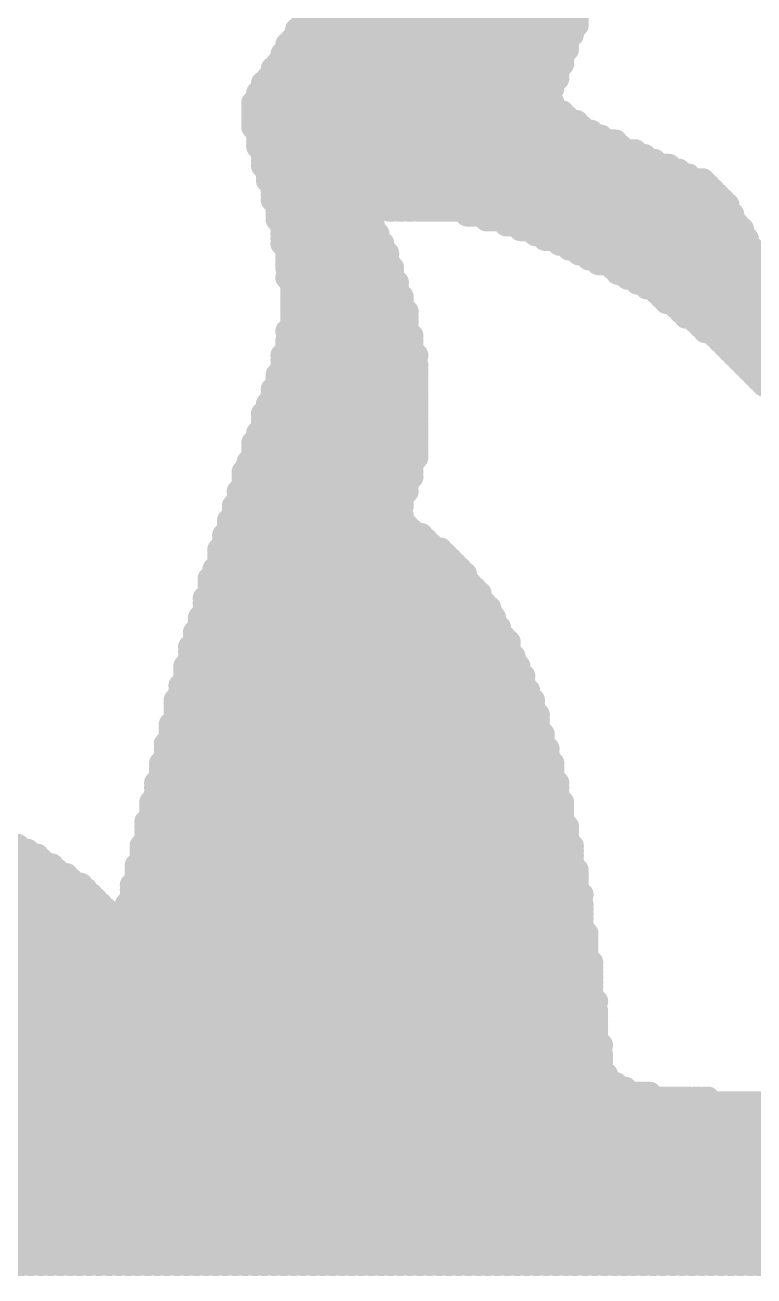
# Model space of a CAD drawing. Extents: x 0 to 127, y 0 to 167.
# Drawn here: x 47.335 to 48.859, y 96.84 to 99.456 of the extents above; entities that cross this region are included whole.
import ezdxf

# ---------------------------------------------------------------- set-up
doc = ezdxf.new("R2010")
doc.units = 0
doc.layers.add('2D_LINE_126', color=222, linetype='CONTINUOUS')

# ---------------------------------------------------------------- blocks, each defined once
blk = doc.blocks.new('SMOOTH_0$0508')
at = {"const_width": 0.0254}
blk.add_lwpolyline([(-0.0127, 0, 1), (0.0127, 0, 1)], format="xyb", close=True, dxfattribs=at)
blk = doc.blocks.new('DRAWING_3017')
at = {"layer": '2D_LINE_126', "const_width": 0.0508}
for points in [[(1.95072, 6.76656), (2.5146, 6.76656)], [(1.95072, 6.7564), (2.5146, 6.7564)], [(1.9304, 6.73608), (2.50444, 6.73608)], [(1.9304, 6.72592), (2.50444, 6.72592)], [(1.94056, 6.74624), (2.5146, 6.74624)], [(1.91008, 6.7056), (2.49428, 6.7056)], [(1.92024, 6.71576), (2.49428, 6.71576)], [(1.89992, 6.68528), (2.48412, 6.68528)], [(1.89992, 6.67512), (2.48412, 6.67512)], [(1.91008, 6.69544), (2.49428, 6.69544)], [(1.8796, 6.6548), (2.47396, 6.6548)], [(1.88976, 6.66496), (2.48412, 6.66496)], [(1.85928, 6.62432), (2.4638, 6.62432)], [(1.86944, 6.63448), (2.47396, 6.63448)], [(1.8796, 6.64464), (2.47396, 6.64464)], [(1.84912, 6.604), (2.45364, 6.604)], [(1.84912, 6.59384), (2.45364, 6.59384)], [(1.85928, 6.61416), (2.4638, 6.61416)], [(1.83896, 6.58368), (2.4638, 6.58368)], [(1.83896, 6.57352), (2.4638, 6.57352)], [(1.83896, 6.56336), (2.48412, 6.56336)], [(1.83896, 6.5532), (2.49428, 6.5532)], [(1.83896, 6.54304), (2.5146, 6.54304)], [(1.83896, 6.53288), (2.52476, 6.53288)], [(1.84912, 6.52272), (2.54508, 6.52272)], [(1.84912, 6.51256), (2.5654, 6.51256)], [(1.84912, 6.5024), (2.59588, 6.5024)], [(1.84912, 6.49224), (2.60604, 6.49224)], [(1.85928, 6.48208), (2.63652, 6.48208)], [(1.85928, 6.47192), (2.65684, 6.47192)], [(1.85928, 6.46176), (2.67716, 6.46176)], [(1.85928, 6.4516), (2.70764, 6.4516)], [(1.86944, 6.44144), (2.72796, 6.44144)], [(1.86944, 6.43128), (2.74828, 6.43128)], [(1.86944, 6.42112), (2.77876, 6.42112)], [(1.8796, 6.41096), (2.78892, 6.41096)], [(1.8796, 6.4008), (2.79908, 6.4008)], [(1.8796, 6.39064), (2.80924, 6.39064)], [(1.8796, 6.38048), (2.8194, 6.38048)], [(1.88976, 6.37032), (2.82956, 6.37032)], [(1.88976, 6.36016), (2.07772, 6.36016)], [(2.12344, 6.36016), (2.12852, 6.36016)], [(2.14376, 6.36016), (2.14884, 6.36016)], [(2.16408, 6.36016), (2.16916, 6.36016)], [(2.1844, 6.36016), (2.82956, 6.36016)], [(1.88976, 6.35), (2.07772, 6.35)], [(1.88976, 6.33984), (2.07772, 6.33984)], [(2.286, 6.35), (2.83972, 6.35)], [(2.32664, 6.33984), (2.83972, 6.33984)], [(1.89992, 6.32968), (2.08788, 6.32968)], [(1.89992, 6.31952), (2.08788, 6.31952)], [(1.89992, 6.30936), (2.09804, 6.30936)], [(2.36728, 6.32968), (2.84988, 6.32968)], [(2.39776, 6.31952), (2.86004, 6.31952)], [(2.42824, 6.30936), (2.86004, 6.30936)], [(1.89992, 6.2992), (2.09804, 6.2992)], [(1.89992, 6.28904), (2.1082, 6.28904)], [(2.44856, 6.2992), (2.8702, 6.2992)], [(2.47904, 6.28904), (2.8702, 6.28904)], [(1.91008, 6.27888), (2.1082, 6.27888)], [(1.91008, 6.26872), (2.11836, 6.26872)], [(1.91008, 6.25856), (2.11836, 6.25856)], [(2.49936, 6.27888), (2.88036, 6.27888)], [(2.51968, 6.26872), (2.88036, 6.26872)], [(2.54, 6.25856), (2.89052, 6.25856)], [(1.91008, 6.2484), (2.11836, 6.2484)], [(1.91008, 6.23824), (2.12852, 6.23824)], [(1.92024, 6.22808), (2.12852, 6.22808)], [(2.56032, 6.2484), (2.90068, 6.2484)], [(2.5908, 6.23824), (2.90068, 6.23824)], [(2.60096, 6.22808), (2.91084, 6.22808)], [(1.91008, 6.21792), (2.12852, 6.21792)], [(1.92024, 6.20776), (2.13868, 6.20776)], [(2.62128, 6.21792), (2.91084, 6.21792)], [(2.6416, 6.20776), (2.921, 6.20776)], [(1.92024, 6.1976), (2.13868, 6.1976)], [(1.92024, 6.18744), (2.13868, 6.18744)], [(1.92024, 6.17728), (2.14884, 6.17728)], [(2.66192, 6.1976), (2.93116, 6.1976)], [(2.68224, 6.18744), (2.93116, 6.18744)], [(2.6924, 6.17728), (2.94132, 6.17728)], [(1.92024, 6.16712), (2.14884, 6.16712)], [(1.92024, 6.15696), (2.14884, 6.15696)], [(2.70256, 6.16712), (2.95148, 6.16712)], [(2.72288, 6.15696), (2.95148, 6.15696)], [(1.92024, 6.1468), (2.159, 6.1468)], [(1.92024, 6.13664), (2.159, 6.13664)], [(1.92024, 6.12648), (2.159, 6.12648)], [(2.73304, 6.1468), (2.96164, 6.1468)], [(2.7432, 6.13664), (2.9718, 6.13664)], [(2.76352, 6.12648), (3.29692, 6.12648)], [(1.91008, 6.10616), (2.159, 6.10616)], [(1.92024, 6.11632), (2.159, 6.11632)], [(2.77368, 6.11632), (3.2766, 6.11632)], [(2.78384, 6.10616), (3.25628, 6.10616)], [(1.91008, 6.08584), (2.16916, 6.08584)], [(1.91008, 6.07568), (2.16916, 6.07568)], [(1.92024, 6.096), (2.16916, 6.096)], [(2.80416, 6.096), (3.24612, 6.096)], [(2.81432, 6.08584), (3.24612, 6.08584)], [(2.82448, 6.07568), (3.24612, 6.07568)], [(1.89992, 6.05536), (2.17932, 6.05536)], [(1.89992, 6.0452), (2.16916, 6.0452)], [(1.91008, 6.06552), (2.16916, 6.06552)], [(2.83464, 6.06552), (3.25628, 6.06552)], [(2.8448, 6.05536), (3.26644, 6.05536)], [(2.85496, 6.0452), (3.28676, 6.0452)], [(1.89992, 6.03504), (2.17932, 6.03504)], [(1.89992, 6.02488), (2.17932, 6.02488)], [(2.86512, 6.03504), (3.30708, 6.03504)], [(2.87528, 6.02488), (3.33756, 6.02488)], [(1.88976, 6.01472), (2.17932, 6.01472)], [(1.88976, 6.00456), (2.17932, 6.00456)], [(1.88976, 5.9944), (2.17932, 5.9944)], [(2.88544, 6.01472), (3.35788, 6.01472)], [(2.8956, 6.00456), (3.3782, 6.00456)], [(2.90576, 5.9944), (3.40868, 5.9944)], [(1.8796, 5.98424), (2.17932, 5.98424)], [(1.8796, 5.97408), (2.17932, 5.97408)], [(1.86944, 5.95376), (2.17932, 5.95376)], [(1.86944, 5.9436), (2.17932, 5.9436)], [(1.8796, 5.96392), (2.17932, 5.96392)], [(1.85928, 5.93344), (2.17932, 5.93344)], [(1.85928, 5.92328), (2.17932, 5.92328)], [(1.84912, 5.8928), (2.17932, 5.8928)], [(1.85928, 5.91312), (2.17932, 5.91312)], [(1.85928, 5.90296), (2.17932, 5.90296)], [(1.83896, 5.87248), (2.17932, 5.87248)], [(1.83896, 5.86232), (2.17932, 5.86232)], [(1.84912, 5.88264), (2.17932, 5.88264)], [(1.83896, 5.85216), (2.17932, 5.85216)], [(1.83896, 5.842), (2.17932, 5.842)], [(1.81864, 5.81152), (2.16916, 5.81152)], [(1.8288, 5.83184), (2.16916, 5.83184)], [(1.8288, 5.82168), (2.16916, 5.82168)], [(1.81864, 5.80136), (2.16916, 5.80136)], [(1.81864, 5.7912), (2.159, 5.7912)], [(1.80848, 5.77088), (2.159, 5.77088)], [(1.80848, 5.76072), (2.14884, 5.76072)], [(1.81864, 5.78104), (2.159, 5.78104)], [(1.79832, 5.7404), (2.14884, 5.7404)], [(1.80848, 5.75056), (2.14884, 5.75056)], [(1.78816, 5.70992), (2.14884, 5.70992)], [(1.79832, 5.73024), (2.13868, 5.73024)], [(1.79832, 5.72008), (2.14884, 5.72008)], [(1.778, 5.67944), (2.18948, 5.67944)], [(1.78816, 5.69976), (2.159, 5.69976)], [(1.78816, 5.6896), (2.16916, 5.6896)], [(1.778, 5.66928), (2.19964, 5.66928)], [(1.778, 5.65912), (2.2098, 5.65912)], [(1.76784, 5.64896), (2.23012, 5.64896)], [(1.76784, 5.6388), (2.24028, 5.6388)], [(1.76784, 5.62864), (2.25044, 5.62864)], [(1.75768, 5.60832), (2.27076, 5.60832)], [(1.76784, 5.61848), (2.2606, 5.61848)], [(1.74752, 5.588), (2.28092, 5.588)], [(1.74752, 5.57784), (2.29108, 5.57784)], [(1.75768, 5.59816), (2.28092, 5.59816)], [(1.73736, 5.54736), (2.3114, 5.54736)], [(1.74752, 5.56768), (2.30124, 5.56768)], [(1.74752, 5.55752), (2.3114, 5.55752)], [(1.73736, 5.5372), (2.32156, 5.5372)], [(1.73736, 5.52704), (2.33172, 5.52704)], [(1.7272, 5.50672), (2.34188, 5.50672)], [(1.7272, 5.49656), (2.34188, 5.49656)], [(1.73736, 5.51688), (2.33172, 5.51688)], [(1.71704, 5.47624), (2.35204, 5.47624)], [(1.7272, 5.4864), (2.35204, 5.4864)], [(1.70688, 5.44576), (2.37236, 5.44576)], [(1.71704, 5.46608), (2.3622, 5.46608)], [(1.71704, 5.45592), (2.37236, 5.45592)], [(1.70688, 5.4356), (2.37236, 5.4356)], [(1.70688, 5.42544), (2.38252, 5.42544)], [(1.69672, 5.40512), (2.39268, 5.40512)], [(1.69672, 5.39496), (2.39268, 5.39496)], [(1.70688, 5.41528), (2.38252, 5.41528)], [(1.68656, 5.36448), (2.40284, 5.36448)], [(1.69672, 5.3848), (2.40284, 5.3848)], [(1.69672, 5.37464), (2.40284, 5.37464)], [(1.68656, 5.35432), (2.413, 5.35432)], [(1.68656, 5.34416), (2.413, 5.34416)], [(1.6764, 5.334), (2.42316, 5.334)], [(1.6764, 5.32384), (2.42316, 5.32384)], [(1.6764, 5.31368), (2.42316, 5.31368)], [(1.6764, 5.30352), (2.43332, 5.30352)], [(1.6764, 5.29336), (2.43332, 5.29336)], [(1.66624, 5.2832), (2.43332, 5.2832)], [(1.66624, 5.27304), (2.43332, 5.27304)], [(1.66624, 5.26288), (2.44348, 5.26288)], [(1.65608, 5.24256), (2.44348, 5.24256)], [(1.66624, 5.25272), (2.44348, 5.25272)], [(1.65608, 5.2324), (2.45364, 5.2324)], [(1.65608, 5.22224), (2.45364, 5.22224)], [(1.65608, 5.21208), (2.45364, 5.21208)], [(1.64592, 5.20192), (2.4638, 5.20192)], [(1.64592, 5.19176), (2.4638, 5.19176)], [(1.64592, 5.1816), (2.4638, 5.1816)], [(1.63576, 5.16128), (2.47396, 5.16128)], [(1.64592, 5.17144), (2.4638, 5.17144)], [(1.63576, 5.15112), (2.47396, 5.15112)], [(1.63576, 5.14096), (2.47396, 5.14096)], [(1.63576, 5.1308), (2.47396, 5.1308)], [(1.6256, 5.12064), (2.48412, 5.12064)], [(1.6256, 5.11048), (2.48412, 5.11048)], [(1.61544, 5.08), (2.48412, 5.08)], [(1.6256, 5.10032), (2.48412, 5.10032)], [(1.6256, 5.09016), (2.48412, 5.09016)], [(1.61544, 5.06984), (2.49428, 5.06984)], [(1.61544, 5.05968), (2.49428, 5.05968)], [(-1.64592, 5.0292), (1.3462, 5.0292)], [(1.60528, 5.0292), (2.50444, 5.0292)], [(1.61544, 5.04952), (2.49428, 5.04952)], [(1.61544, 5.03936), (2.49428, 5.03936)], [(-1.64592, 5.01904), (1.36652, 5.01904)], [(-1.64592, 5.00888), (1.38684, 5.00888)], [(-1.64592, 4.99872), (1.397, 4.99872)], [(1.60528, 5.01904), (2.50444, 5.01904)], [(1.60528, 5.00888), (2.50444, 5.00888)], [(1.60528, 4.99872), (2.50444, 4.99872)], [(-1.64592, 4.98856), (1.41732, 4.98856)], [(-1.64592, 4.9784), (1.42748, 4.9784)], [(1.59512, 4.98856), (2.50444, 4.98856)], [(1.59512, 4.9784), (2.5146, 4.9784)], [(-1.64592, 4.96824), (1.4478, 4.96824)], [(-1.64592, 4.95808), (1.45796, 4.95808)], [(-1.64592, 4.94792), (1.47828, 4.94792)], [(1.58496, 4.94792), (2.5146, 4.94792)], [(1.59512, 4.96824), (2.5146, 4.96824)], [(1.59512, 4.95808), (2.5146, 4.95808)], [(-1.64592, 4.93776), (1.48844, 4.93776)], [(-1.64592, 4.9276), (1.4986, 4.9276)], [(1.58496, 4.93776), (2.5146, 4.93776)], [(1.58496, 4.9276), (2.52476, 4.9276)], [(-1.64592, 4.91744), (1.50876, 4.91744)], [(-1.64592, 4.90728), (1.51892, 4.90728)], [(-1.64592, 4.89712), (1.52908, 4.89712)], [(1.5748, 4.90728), (2.52476, 4.90728)], [(1.5748, 4.89712), (2.52476, 4.89712)], [(1.58496, 4.91744), (2.5146, 4.91744)], [(-1.64592, 4.88696), (1.53924, 4.88696)], [(-1.64592, 4.8768), (2.52476, 4.8768)], [(1.56464, 4.88696), (2.52476, 4.88696)], [(-1.64592, 4.86664), (2.52476, 4.86664)], [(-1.64592, 4.85648), (2.52476, 4.85648)], [(-1.64592, 4.84632), (2.53492, 4.84632)], [(-1.64592, 4.83616), (2.53492, 4.83616)], [(-1.64592, 4.826), (2.53492, 4.826)], [(-1.64592, 4.81584), (2.53492, 4.81584)], [(-1.64592, 4.80568), (2.53492, 4.80568)], [(-1.64592, 4.79552), (2.53492, 4.79552)], [(-1.64592, 4.78536), (2.54508, 4.78536)], [(-1.64592, 4.7752), (2.54508, 4.7752)], [(-1.64592, 4.76504), (2.54508, 4.76504)], [(-1.64592, 4.75488), (2.54508, 4.75488)], [(-1.64592, 4.74472), (2.54508, 4.74472)], [(-1.64592, 4.73456), (2.54508, 4.73456)], [(-1.64592, 4.7244), (2.54508, 4.7244)], [(-1.64592, 4.71424), (2.54508, 4.71424)], [(-1.64592, 4.70408), (2.55524, 4.70408)], [(-1.64592, 4.69392), (2.54508, 4.69392)], [(-1.64592, 4.68376), (2.55524, 4.68376)], [(-1.64592, 4.6736), (2.55524, 4.6736)], [(-1.64592, 4.66344), (2.55524, 4.66344)], [(-1.64592, 4.65328), (2.55524, 4.65328)], [(-1.64592, 4.64312), (2.55524, 4.64312)], [(-1.64592, 4.63296), (2.55524, 4.63296)], [(-1.64592, 4.6228), (2.55524, 4.6228)], [(-1.64592, 4.61264), (2.5654, 4.61264)], [(-1.64592, 4.60248), (2.55524, 4.60248)], [(-1.64592, 4.59232), (2.5654, 4.59232)], [(-1.64592, 4.58216), (2.5654, 4.58216)], [(-1.64592, 4.572), (2.5654, 4.572)], [(-1.64592, 4.56184), (2.5654, 4.56184)], [(-1.64592, 4.55168), (2.57556, 4.55168)], [(-1.64592, 4.54152), (2.57556, 4.54152)], [(-1.64592, 4.53136), (2.59588, 4.53136)], [(-1.64592, 4.5212), (2.6162, 4.5212)], [(-1.64592, 4.51104), (2.667, 4.51104)], [(-1.64592, 4.50088), (2.74828, 4.50088)], [(2.76352, 4.50088), (2.7686, 4.50088)], [(2.78384, 4.50088), (2.78892, 4.50088)], [(-1.64592, 4.49072), (7.50316, 4.49072)], [(-1.64592, 4.48056), (7.52348, 4.48056)], [(-1.64592, 4.4704), (7.5438, 4.4704)], [(-1.64592, 4.46024), (7.55396, 4.46024)], [(-1.64592, 4.45008), (7.58444, 4.45008)], [(-1.64592, 4.43992), (7.60476, 4.43992)], [(-1.64592, 4.42976), (7.62508, 4.42976)], [(-1.64592, 4.4196), (7.66572, 4.4196)], [(-1.64592, 4.40944), (7.6962, 4.40944)], [(-1.64592, 4.39928), (7.76732, 4.39928)], [(-1.64592, 4.38912), (8.5598, 4.38912)], [(-1.64592, 4.37896), (8.5598, 4.37896)], [(-1.64592, 4.3688), (8.5598, 4.3688)], [(-1.64592, 4.35864), (8.5598, 4.35864)], [(-1.64592, 4.34848), (8.5598, 4.34848)], [(-1.64592, 4.33832), (8.5598, 4.33832)], [(-1.64592, 4.32816), (8.5598, 4.32816)], [(-1.64592, 4.318), (8.5598, 4.318)], [(-1.64592, 4.30784), (8.5598, 4.30784)], [(-1.64592, 4.29768), (8.5598, 4.29768)], [(-1.64592, 4.28752), (8.5598, 4.28752)], [(-1.64592, 4.27736), (8.5598, 4.27736)], [(-1.64592, 4.2672), (8.5598, 4.2672)], [(-1.64592, 4.25704), (8.5598, 4.25704)], [(-1.64592, 4.24688), (8.5598, 4.24688)], [(-1.64592, 4.23672), (8.5598, 4.23672)], [(-1.64592, 4.22656), (8.5598, 4.22656)], [(-1.64592, 4.2164), (8.5598, 4.2164)], [(-1.64592, 4.20624), (8.5598, 4.20624)], [(-1.64592, 4.19608), (8.5598, 4.19608)], [(-1.64592, 4.18592), (8.5598, 4.18592)], [(-1.64592, 4.17576), (8.5598, 4.17576)], [(-1.64592, 4.1656), (8.5598, 4.1656)], [(1.33096, 4.15544), (1.33604, 4.15544)], [(1.35128, 4.15544), (1.35636, 4.15544)], [(1.3716, 4.15544), (1.37668, 4.15544)], [(1.39192, 4.15544), (1.397, 4.15544)], [(1.41224, 4.15544), (1.41732, 4.15544)], [(1.43256, 4.15544), (1.43764, 4.15544)], [(1.45288, 4.15544), (1.45796, 4.15544)], [(1.4732, 4.15544), (1.47828, 4.15544)], [(1.49352, 4.15544), (1.4986, 4.15544)], [(1.51384, 4.15544), (1.51892, 4.15544)], [(1.53416, 4.15544), (1.53924, 4.15544)], [(1.55448, 4.15544), (1.55956, 4.15544)], [(1.5748, 4.15544), (1.57988, 4.15544)], [(1.59512, 4.15544), (1.6002, 4.15544)], [(1.61544, 4.15544), (1.62052, 4.15544)], [(1.63576, 4.15544), (1.64084, 4.15544)], [(1.65608, 4.15544), (1.66116, 4.15544)], [(1.6764, 4.15544), (1.68148, 4.15544)], [(1.69672, 4.15544), (1.7018, 4.15544)], [(1.71704, 4.15544), (1.72212, 4.15544)], [(1.73736, 4.15544), (1.74244, 4.15544)], [(1.75768, 4.15544), (1.76276, 4.15544)], [(1.778, 4.15544), (1.78308, 4.15544)], [(1.79832, 4.15544), (1.8034, 4.15544)], [(1.81864, 4.15544), (1.82372, 4.15544)], [(1.83896, 4.15544), (1.84404, 4.15544)], [(1.85928, 4.15544), (1.86436, 4.15544)], [(1.8796, 4.15544), (1.88468, 4.15544)], [(1.89992, 4.15544), (1.905, 4.15544)], [(1.92024, 4.15544), (1.92532, 4.15544)], [(1.94056, 4.15544), (1.94564, 4.15544)], [(1.96088, 4.15544), (1.96596, 4.15544)], [(1.9812, 4.15544), (1.98628, 4.15544)], [(2.00152, 4.15544), (2.0066, 4.15544)], [(2.02184, 4.15544), (2.02692, 4.15544)], [(2.04216, 4.15544), (2.04724, 4.15544)], [(2.06248, 4.15544), (2.06756, 4.15544)], [(2.0828, 4.15544), (2.08788, 4.15544)], [(2.10312, 4.15544), (2.1082, 4.15544)], [(2.12344, 4.15544), (2.12852, 4.15544)], [(2.14376, 4.15544), (2.14884, 4.15544)], [(2.16408, 4.15544), (2.16916, 4.15544)], [(2.1844, 4.15544), (2.18948, 4.15544)], [(2.20472, 4.15544), (2.2098, 4.15544)], [(2.22504, 4.15544), (2.23012, 4.15544)], [(2.24536, 4.15544), (2.25044, 4.15544)], [(2.26568, 4.15544), (2.27076, 4.15544)], [(2.286, 4.15544), (2.29108, 4.15544)], [(2.30632, 4.15544), (2.3114, 4.15544)], [(2.32664, 4.15544), (2.33172, 4.15544)], [(2.34696, 4.15544), (2.35204, 4.15544)], [(2.36728, 4.15544), (2.37236, 4.15544)], [(2.3876, 4.15544), (2.39268, 4.15544)], [(2.40792, 4.15544), (2.413, 4.15544)], [(2.42824, 4.15544), (2.43332, 4.15544)], [(2.44856, 4.15544), (2.45364, 4.15544)], [(2.46888, 4.15544), (2.47396, 4.15544)], [(2.4892, 4.15544), (2.49428, 4.15544)], [(2.50952, 4.15544), (2.5146, 4.15544)], [(2.52984, 4.15544), (2.53492, 4.15544)], [(2.55016, 4.15544), (2.55524, 4.15544)], [(2.57048, 4.15544), (2.57556, 4.15544)], [(2.5908, 4.15544), (2.59588, 4.15544)], [(2.61112, 4.15544), (2.6162, 4.15544)], [(2.63144, 4.15544), (2.63652, 4.15544)], [(2.65176, 4.15544), (2.65684, 4.15544)], [(2.67208, 4.15544), (2.67716, 4.15544)], [(2.6924, 4.15544), (2.69748, 4.15544)], [(2.71272, 4.15544), (2.7178, 4.15544)], [(2.73304, 4.15544), (2.73812, 4.15544)], [(2.75336, 4.15544), (2.75844, 4.15544)], [(2.77368, 4.15544), (2.77876, 4.15544)], [(2.794, 4.15544), (2.79908, 4.15544)], [(2.81432, 4.15544), (2.8194, 4.15544)], [(2.83464, 4.15544), (2.83972, 4.15544)], [(2.85496, 4.15544), (2.86004, 4.15544)], [(2.87528, 4.15544), (2.88036, 4.15544)], [(2.8956, 4.15544), (2.90068, 4.15544)]]:
    blk.add_lwpolyline(points, dxfattribs=at)
at = {"layer": '2D_LINE_126'}
for p in [(1.95072, 6.76656), (1.95072, 6.7564), (2.5146, 6.76656), (2.5146, 6.7564), (1.9304, 6.73608), (1.9304, 6.72592), (1.94056, 6.74624), (2.50444, 6.73608), (2.50444, 6.72592), (2.5146, 6.74624), (1.91008, 6.7056), (1.92024, 6.71576), (2.49428, 6.71576), (2.49428, 6.7056), (1.89992, 6.68528), (1.89992, 6.67512), (1.91008, 6.69544), (2.48412, 6.68528), (2.48412, 6.67512), (2.49428, 6.69544), (1.8796, 6.6548), (1.88976, 6.66496), (2.47396, 6.6548), (2.48412, 6.66496), (1.85928, 6.62432), (1.86944, 6.63448), (1.8796, 6.64464), (2.4638, 6.62432), (2.47396, 6.64464), (2.47396, 6.63448), (1.84912, 6.604), (1.84912, 6.59384), (1.85928, 6.61416), (2.45364, 6.604), (2.45364, 6.59384), (2.4638, 6.61416), (1.83896, 6.58368), (1.83896, 6.57352), (2.4638, 6.58368), (2.4638, 6.57352), (1.83896, 6.56336), (1.83896, 6.5532), (1.83896, 6.54304), (2.48412, 6.56336), (2.49428, 6.5532), (2.5146, 6.54304), (1.83896, 6.53288), (1.84912, 6.52272), (2.52476, 6.53288), (2.54508, 6.52272), (1.84912, 6.51256), (1.84912, 6.5024), (1.84912, 6.49224), (2.5654, 6.51256), (2.59588, 6.5024), (2.60604, 6.49224), (1.85928, 6.48208), (1.85928, 6.47192), (2.63652, 6.48208), (2.65684, 6.47192), (1.85928, 6.46176), (1.85928, 6.4516), (1.86944, 6.44144), (2.67716, 6.46176), (2.70764, 6.4516), (2.72796, 6.44144), (1.86944, 6.43128), (1.86944, 6.42112), (1.8796, 6.41096), (2.74828, 6.43128), (2.77876, 6.42112), (2.78892, 6.41096), (1.8796, 6.4008), (1.8796, 6.39064), (2.79908, 6.4008), (2.80924, 6.39064), (1.8796, 6.38048), (1.88976, 6.37032), (1.88976, 6.36016), (2.07772, 6.36016), (2.12344, 6.36016), (2.12852, 6.36016), (2.14376, 6.36016), (2.14884, 6.36016), (2.16408, 6.36016), (2.16916, 6.36016), (2.1844, 6.36016), (2.8194, 6.38048), (2.82956, 6.37032), (2.82956, 6.36016), (1.88976, 6.35), (1.88976, 6.33984), (2.07772, 6.35), (2.07772, 6.33984), (2.286, 6.35), (2.32664, 6.33984), (2.83972, 6.35), (2.83972, 6.33984), (1.89992, 6.32968), (1.89992, 6.31952), (1.89992, 6.30936), (2.08788, 6.32968), (2.08788, 6.31952), (2.09804, 6.30936), (2.36728, 6.32968), (2.39776, 6.31952), (2.42824, 6.30936), (2.84988, 6.32968), (2.86004, 6.31952), (2.86004, 6.30936), (1.89992, 6.2992), (1.89992, 6.28904), (2.09804, 6.2992), (2.1082, 6.28904), (2.44856, 6.2992), (2.47904, 6.28904), (2.8702, 6.2992), (2.8702, 6.28904), (1.91008, 6.27888), (1.91008, 6.26872), (1.91008, 6.25856), (2.1082, 6.27888), (2.11836, 6.26872), (2.11836, 6.25856), (2.49936, 6.27888), (2.51968, 6.26872), (2.54, 6.25856), (2.88036, 6.27888), (2.88036, 6.26872), (2.89052, 6.25856), (1.91008, 6.2484), (1.91008, 6.23824), (1.92024, 6.22808), (2.11836, 6.2484), (2.12852, 6.23824), (2.12852, 6.22808), (2.56032, 6.2484), (2.5908, 6.23824), (2.60096, 6.22808), (2.90068, 6.2484), (2.90068, 6.23824), (1.91008, 6.21792), (1.92024, 6.20776), (2.12852, 6.21792), (2.13868, 6.20776), (2.62128, 6.21792), (2.6416, 6.20776), (1.92024, 6.1976), (1.92024, 6.18744), (1.92024, 6.17728), (2.13868, 6.1976), (2.13868, 6.18744), (2.14884, 6.17728), (2.66192, 6.1976), (2.68224, 6.18744), (2.6924, 6.17728), (1.92024, 6.16712), (1.92024, 6.15696), (2.14884, 6.16712), (2.14884, 6.15696), (2.70256, 6.16712), (2.72288, 6.15696), (1.92024, 6.1468), (1.92024, 6.13664), (1.92024, 6.12648), (2.159, 6.1468), (2.159, 6.13664), (2.159, 6.12648), (2.73304, 6.1468), (2.7432, 6.13664), (2.76352, 6.12648), (1.91008, 6.10616), (1.92024, 6.11632), (2.159, 6.11632), (2.159, 6.10616), (2.77368, 6.11632), (2.78384, 6.10616), (1.91008, 6.08584), (1.91008, 6.07568), (1.92024, 6.096), (2.16916, 6.096), (2.16916, 6.08584), (2.16916, 6.07568), (2.80416, 6.096), (2.81432, 6.08584), (2.82448, 6.07568), (1.89992, 6.05536), (1.89992, 6.0452), (1.91008, 6.06552), (2.16916, 6.06552), (2.16916, 6.0452), (2.17932, 6.05536), (2.83464, 6.06552), (2.8448, 6.05536), (2.85496, 6.0452), (1.89992, 6.03504), (1.89992, 6.02488), (2.17932, 6.03504), (2.17932, 6.02488), (2.86512, 6.03504), (2.87528, 6.02488), (1.88976, 6.01472), (1.88976, 6.00456), (1.88976, 5.9944), (2.17932, 6.01472), (2.17932, 6.00456), (2.17932, 5.9944), (2.88544, 6.01472), (2.8956, 6.00456), (2.90576, 5.9944), (1.8796, 5.98424), (1.8796, 5.97408), (2.17932, 5.98424), (2.17932, 5.97408), (1.86944, 5.95376), (1.86944, 5.9436), (1.8796, 5.96392), (2.17932, 5.96392), (2.17932, 5.95376), (2.17932, 5.9436), (1.85928, 5.93344), (1.85928, 5.92328), (2.17932, 5.93344), (2.17932, 5.92328), (1.84912, 5.8928), (1.85928, 5.91312), (1.85928, 5.90296), (2.17932, 5.91312), (2.17932, 5.90296), (2.17932, 5.8928), (1.83896, 5.87248), (1.83896, 5.86232), (1.84912, 5.88264), (2.17932, 5.88264), (2.17932, 5.87248), (2.17932, 5.86232), (1.83896, 5.85216), (1.83896, 5.842), (2.17932, 5.85216), (2.17932, 5.842), (1.81864, 5.81152), (1.8288, 5.83184), (1.8288, 5.82168), (2.16916, 5.83184), (2.16916, 5.82168), (2.16916, 5.81152), (1.81864, 5.80136), (1.81864, 5.7912), (2.159, 5.7912), (2.16916, 5.80136), (1.80848, 5.77088), (1.80848, 5.76072), (1.81864, 5.78104), (2.14884, 5.76072), (2.159, 5.78104), (2.159, 5.77088), (1.79832, 5.7404), (1.80848, 5.75056), (2.14884, 5.75056), (2.14884, 5.7404), (1.78816, 5.70992), (1.79832, 5.73024), (1.79832, 5.72008), (2.13868, 5.73024), (2.14884, 5.72008), (2.14884, 5.70992), (1.778, 5.67944), (1.78816, 5.69976), (1.78816, 5.6896), (2.159, 5.69976), (2.16916, 5.6896), (2.18948, 5.67944), (1.778, 5.66928), (1.778, 5.65912), (2.19964, 5.66928), (2.2098, 5.65912), (1.76784, 5.64896), (1.76784, 5.6388), (1.76784, 5.62864), (2.23012, 5.64896), (2.24028, 5.6388), (2.25044, 5.62864), (1.75768, 5.60832), (1.76784, 5.61848), (2.2606, 5.61848), (2.27076, 5.60832), (1.74752, 5.588), (1.74752, 5.57784), (1.75768, 5.59816), (2.28092, 5.59816), (2.28092, 5.588), (2.29108, 5.57784), (1.73736, 5.54736), (1.74752, 5.56768), (1.74752, 5.55752), (2.30124, 5.56768), (2.3114, 5.55752), (2.3114, 5.54736), (1.73736, 5.5372), (1.73736, 5.52704), (2.32156, 5.5372), (2.33172, 5.52704), (1.7272, 5.50672), (1.7272, 5.49656), (1.73736, 5.51688), (2.33172, 5.51688), (2.34188, 5.50672), (2.34188, 5.49656), (1.71704, 5.47624), (1.7272, 5.4864), (2.35204, 5.4864), (2.35204, 5.47624), (1.70688, 5.44576), (1.71704, 5.46608), (1.71704, 5.45592), (2.3622, 5.46608), (2.37236, 5.45592), (2.37236, 5.44576), (1.70688, 5.4356), (1.70688, 5.42544), (2.37236, 5.4356), (2.38252, 5.42544), (1.69672, 5.40512), (1.69672, 5.39496), (1.70688, 5.41528), (2.38252, 5.41528), (2.39268, 5.40512), (2.39268, 5.39496), (1.68656, 5.36448), (1.69672, 5.3848), (1.69672, 5.37464), (2.40284, 5.3848), (2.40284, 5.37464), (2.40284, 5.36448), (1.68656, 5.35432), (1.68656, 5.34416), (2.413, 5.35432), (2.413, 5.34416), (1.6764, 5.334), (1.6764, 5.32384), (1.6764, 5.31368), (2.42316, 5.334), (2.42316, 5.32384), (2.42316, 5.31368), (1.6764, 5.30352), (1.6764, 5.29336), (2.43332, 5.30352), (2.43332, 5.29336), (1.66624, 5.2832), (1.66624, 5.27304), (1.66624, 5.26288), (2.43332, 5.2832), (2.43332, 5.27304), (2.44348, 5.26288), (1.65608, 5.24256), (1.66624, 5.25272), (2.44348, 5.25272), (2.44348, 5.24256), (1.65608, 5.2324), (1.65608, 5.22224), (1.65608, 5.21208), (2.45364, 5.2324), (2.45364, 5.22224), (2.45364, 5.21208), (1.64592, 5.20192), (1.64592, 5.19176), (1.64592, 5.1816), (2.4638, 5.20192), (2.4638, 5.19176), (2.4638, 5.1816), (1.63576, 5.16128), (1.64592, 5.17144), (2.4638, 5.17144), (2.47396, 5.16128), (1.63576, 5.15112), (1.63576, 5.14096), (1.63576, 5.1308), (2.47396, 5.15112), (2.47396, 5.14096), (2.47396, 5.1308), (1.6256, 5.12064), (1.6256, 5.11048), (2.48412, 5.12064), (2.48412, 5.11048), (1.61544, 5.08), (1.6256, 5.10032), (1.6256, 5.09016), (2.48412, 5.10032), (2.48412, 5.09016), (2.48412, 5.08), (1.61544, 5.06984), (1.61544, 5.05968), (2.49428, 5.06984), (2.49428, 5.05968), (1.3462, 5.0292), (1.60528, 5.0292), (1.61544, 5.04952), (1.61544, 5.03936), (2.49428, 5.04952), (2.49428, 5.03936), (2.50444, 5.0292), (1.36652, 5.01904), (1.38684, 5.00888), (1.397, 4.99872), (1.60528, 5.01904), (1.60528, 5.00888), (1.60528, 4.99872), (2.50444, 5.01904), (2.50444, 5.00888), (2.50444, 4.99872), (1.41732, 4.98856), (1.42748, 4.9784), (1.59512, 4.98856), (1.59512, 4.9784), (2.50444, 4.98856), (2.5146, 4.9784), (1.4478, 4.96824), (1.45796, 4.95808), (1.47828, 4.94792), (1.58496, 4.94792), (1.59512, 4.96824), (1.59512, 4.95808), (2.5146, 4.96824), (2.5146, 4.95808), (2.5146, 4.94792), (1.48844, 4.93776), (1.4986, 4.9276), (1.58496, 4.93776), (1.58496, 4.9276), (2.5146, 4.93776), (2.52476, 4.9276), (1.50876, 4.91744), (1.51892, 4.90728), (1.52908, 4.89712), (1.5748, 4.90728), (1.5748, 4.89712), (1.58496, 4.91744), (2.5146, 4.91744), (2.52476, 4.90728), (2.52476, 4.89712), (1.53924, 4.88696), (1.56464, 4.88696), (2.52476, 4.88696), (2.52476, 4.8768), (2.52476, 4.86664), (2.52476, 4.85648), (2.53492, 4.84632), (2.53492, 4.83616), (2.53492, 4.826), (2.53492, 4.81584), (2.53492, 4.80568), (2.53492, 4.79552), (2.54508, 4.78536), (2.54508, 4.7752), (2.54508, 4.76504), (2.54508, 4.75488), (2.54508, 4.74472), (2.54508, 4.73456), (2.54508, 4.7244), (2.54508, 4.71424), (2.54508, 4.69392), (2.55524, 4.70408), (2.55524, 4.68376), (2.55524, 4.6736), (2.55524, 4.66344), (2.55524, 4.65328), (2.55524, 4.64312), (2.55524, 4.63296), (2.55524, 4.6228), (2.5654, 4.61264), (2.55524, 4.60248), (2.5654, 4.59232), (2.5654, 4.58216), (2.5654, 4.572), (2.5654, 4.56184), (2.57556, 4.55168), (2.57556, 4.54152), (2.59588, 4.53136), (2.6162, 4.5212), (2.667, 4.51104), (2.74828, 4.50088), (2.76352, 4.50088), (2.7686, 4.50088), (2.78384, 4.50088), (2.78892, 4.50088), (1.33604, 4.15544), (1.35128, 4.15544), (1.35636, 4.15544), (1.3716, 4.15544), (1.37668, 4.15544), (1.39192, 4.15544), (1.397, 4.15544), (1.41224, 4.15544), (1.41732, 4.15544), (1.43256, 4.15544), (1.43764, 4.15544), (1.45288, 4.15544), (1.45796, 4.15544), (1.4732, 4.15544), (1.47828, 4.15544), (1.49352, 4.15544), (1.4986, 4.15544), (1.51384, 4.15544), (1.51892, 4.15544), (1.53416, 4.15544), (1.53924, 4.15544), (1.55448, 4.15544), (1.55956, 4.15544), (1.5748, 4.15544), (1.57988, 4.15544), (1.59512, 4.15544), (1.6002, 4.15544), (1.61544, 4.15544), (1.62052, 4.15544), (1.63576, 4.15544), (1.64084, 4.15544), (1.65608, 4.15544), (1.66116, 4.15544), (1.6764, 4.15544), (1.68148, 4.15544), (1.69672, 4.15544), (1.7018, 4.15544), (1.71704, 4.15544), (1.72212, 4.15544), (1.73736, 4.15544), (1.74244, 4.15544), (1.75768, 4.15544), (1.76276, 4.15544), (1.778, 4.15544), (1.78308, 4.15544), (1.79832, 4.15544), (1.8034, 4.15544), (1.81864, 4.15544), (1.82372, 4.15544), (1.83896, 4.15544), (1.84404, 4.15544), (1.85928, 4.15544), (1.86436, 4.15544), (1.8796, 4.15544), (1.88468, 4.15544), (1.89992, 4.15544), (1.905, 4.15544), (1.92024, 4.15544), (1.92532, 4.15544), (1.94056, 4.15544), (1.94564, 4.15544), (1.96088, 4.15544), (1.96596, 4.15544), (1.9812, 4.15544), (1.98628, 4.15544), (2.00152, 4.15544), (2.0066, 4.15544), (2.02184, 4.15544), (2.02692, 4.15544), (2.04216, 4.15544), (2.04724, 4.15544), (2.06248, 4.15544), (2.06756, 4.15544), (2.0828, 4.15544), (2.08788, 4.15544), (2.10312, 4.15544), (2.1082, 4.15544), (2.12344, 4.15544), (2.12852, 4.15544), (2.14376, 4.15544), (2.14884, 4.15544), (2.16408, 4.15544), (2.16916, 4.15544), (2.1844, 4.15544), (2.18948, 4.15544), (2.20472, 4.15544), (2.2098, 4.15544), (2.22504, 4.15544), (2.23012, 4.15544), (2.24536, 4.15544), (2.25044, 4.15544), (2.26568, 4.15544), (2.27076, 4.15544), (2.286, 4.15544), (2.29108, 4.15544), (2.30632, 4.15544), (2.3114, 4.15544), (2.32664, 4.15544), (2.33172, 4.15544), (2.34696, 4.15544), (2.35204, 4.15544), (2.36728, 4.15544), (2.37236, 4.15544), (2.3876, 4.15544), (2.39268, 4.15544), (2.40792, 4.15544), (2.413, 4.15544), (2.42824, 4.15544), (2.43332, 4.15544), (2.44856, 4.15544), (2.45364, 4.15544), (2.46888, 4.15544), (2.47396, 4.15544), (2.4892, 4.15544), (2.49428, 4.15544), (2.50952, 4.15544), (2.5146, 4.15544), (2.52984, 4.15544), (2.53492, 4.15544), (2.55016, 4.15544), (2.55524, 4.15544), (2.57048, 4.15544), (2.57556, 4.15544), (2.5908, 4.15544), (2.59588, 4.15544), (2.61112, 4.15544), (2.6162, 4.15544), (2.63144, 4.15544), (2.63652, 4.15544), (2.65176, 4.15544), (2.65684, 4.15544), (2.67208, 4.15544), (2.67716, 4.15544), (2.6924, 4.15544), (2.69748, 4.15544), (2.71272, 4.15544), (2.7178, 4.15544), (2.73304, 4.15544), (2.73812, 4.15544), (2.75336, 4.15544), (2.75844, 4.15544), (2.77368, 4.15544), (2.77876, 4.15544), (2.794, 4.15544), (2.79908, 4.15544), (2.81432, 4.15544), (2.8194, 4.15544), (2.83464, 4.15544), (2.83972, 4.15544), (2.85496, 4.15544), (2.86004, 4.15544), (2.87528, 4.15544), (2.88036, 4.15544), (2.8956, 4.15544), (2.90068, 4.15544)]:
    blk.add_blockref('SMOOTH_0$0508', p, dxfattribs=at)

msp = doc.modelspace()

# ---------------------------------------------------------------- block references
msp.add_blockref('DRAWING_3017', (45.974, 92.71))

doc.saveas('drawing.dxf')
